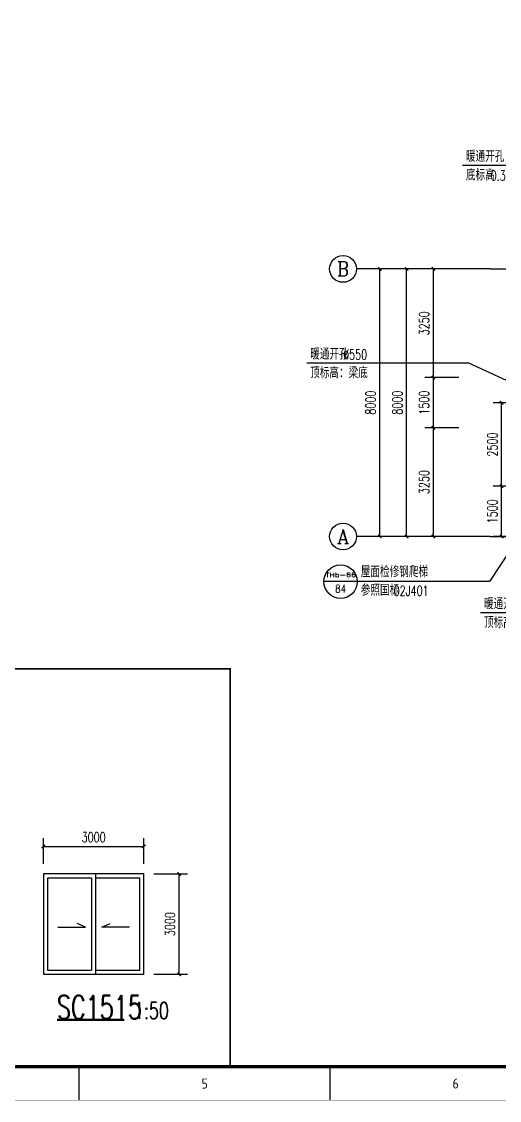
# Model space of a CAD drawing. Extents: x 36816 to 262577, y 14502 to 89811.
# Drawn here: x 185829 to 200110, y 21207 to 53461 of the extents above; entities that cross this region are included whole.
import ezdxf
from ezdxf.enums import TextEntityAlignment as Align

# ---------------------------------------------------------------- set-up
doc = ezdxf.new("R2010")
doc.units = 0
doc.header["$LTSCALE"] = 1000
doc.header["$MEASUREMENT"] = 0
doc.linetypes.add('DOTE', pattern=[2.42, 2, -0.2, 0.02, -0.2])
doc.layers.get('0').update_dxf_attribs({"color": 8})
doc.layers.get('Defpoints').update_dxf_attribs({"color": 8})
for name, color, linetype in [('AXIS', 8, 'Continuous'), ('AXIS_TEXT', 8, 'Continuous'), ('DIM_IDEN', 8, 'Continuous'), ('DIM_LEAD', 8, 'Continuous'), ('DIM_SYMB', 8, 'Continuous'), ('DOTE', 8, 'DOTE'), ('PUB_DIM', 8, 'Continuous'), ('PUB_TAB', 8, 'Continuous'), ('PUB_TEXT', 8, 'Continuous'), ('WALL', 8, 'Continuous'), ('门窗', 8, 'Continuous')]:
    doc.layers.add(name, color=color, linetype=linetype)
doc.styles.add('_TCH_AXIS', font='COMPLEX.shx', dxfattribs={"bigfont": 'gbcbig.shx'})
doc.styles.add('_TCH_DIM', font='simplex.shx', dxfattribs={"bigfont": 'gbcbig.shx'})
doc.styles.add('_TCH_DIM_T3', font='simplex.shx', dxfattribs={"width": 0.705882, "bigfont": 'gbcbig.shx'})
doc.styles.add('_TCH_LABEL', font='COMPLEX', dxfattribs={"bigfont": 'GBCBIG'})
doc.styles.add('COMPLEX', font='COMPLEX')
doc.styles.add('HZ', font='geditxt.shx', dxfattribs={"width": 0.7, "bigfont": 'hzfs_1.shx'})
doc.styles.get("Standard").update_dxf_attribs({"font": 'gbenor.shx', "bigfont": 'gbcbig.shx'})
doc.styles.add('TK', font='GEDITXT.SHX', dxfattribs={"width": 0.85, "height": 3.5, "bigfont": 'DXT.SHX'})
doc.dimstyles.new('_TCH_ARCH&&100', dxfattribs={"dimtxt": 297.5, "dimasz": 100, "dimexe": 250, "dimexo": 300, "dimgap": 126.25, "dimtad": 1, "dimdec": 0, "dimzin": 0, "dimdsep": 46, "dimtxsty": '_TCH_DIM_T3', "dimblk": 'ARCHTICK', "dimcen": 0.09, "dimclrt": 7, "dimazin": 2, "dimtfac": 1, "dimtdec": 0, "dimtix": 1, "dimtmove": 2, "dimatfit": 3, "dimldrblk": 'ARCHTICK', "dimfxl": 0, "dimtolj": 1, "dimtzin": 0, "dimarcsym": 0})

# ---------------------------------------------------------------- blocks, each defined once
blk = doc.blocks.new('GEDI_WK_A11')
at = {"color": 3}
for p, q in [((300, 0), (300, 10)), ((375, 0), (375, 10))]:
    blk.add_line(p, q, dxfattribs=at)
for points, const_width in [([(0, 0), (1050, 0), (1050, 594), (0, 594)], 0.1), ([(25, 10), (1040, 10), (1040, 584), (25, 584)], 1)]:
    blk.add_lwpolyline(points, close=True, dxfattribs=dict(at, const_width=const_width))
for s, p in [('5', (337.5, 5)), ('6', (412.5, 5))]:
    blk.add_text(s, height=3, dxfattribs=at).set_placement(p, align=Align.MIDDLE)
blk = doc.blocks.new('A$C7DF8697A')
blk.add_blockref('GEDI_WK_A11', (0, 0))
at = {"style": 'TK', "width": 0.85}
for tag, height, p in [('PROJECTNAME', 4.75, (985, 44)), ('PHASE', 4, (1027, 44)), ('DRAWINGNAME', 4.75, (995, 31))]:
    blk.add_attdef(tag, text='', height=height, dxfattribs=at).set_placement(p, align=Align.MIDDLE_CENTER)
for tag, p, height in [('APPROVE', (872, 32.75), 3.5), ('DESIGN', (917, 32.75), 3.5), ('REVIEW1', (872, 25.75), 3.5), ('DRAW', (917, 25.75), 3.5), ('REVIEW2', (872, 18.75), 3.5), ('PROPORTION', (917, 18.75), 3.5), ('DRAWINGNUMBER', (967, 18.5), 4), ('CHECK', (872, 11.75), 3.5), ('DATE', (917, 11.75), 3.5), ('VERSION', (1033, 11.75), 3.5)]:
    blk.add_attdef(tag, p, '', height=height, dxfattribs=at)
blk = doc.blocks.new('_ArchTick')
at = {"color": 0, "linetype": 'ByBlock', "const_width": 0.4}
blk.add_lwpolyline([(-0.5, -0.5), (0.5, 0.5)], dxfattribs=at)
blk = doc.blocks.new('*D136')
at = {"layer": 'AXIS', "color": 0, "lineweight": -2, "transparency": 16777216}
for p, q in [((201033, 42067), (199927, 42067)), ((200177, 39567), (200177, 42067)), ((201033, 39567), (199927, 39567))]:
    blk.add_line(p, q, dxfattribs=at)
at = {"layer": 'Defpoints', "color": 0, "transparency": 16777216}
for p in [(200177, 42067), (201333, 42067), (201333, 39567)]:
    blk.add_point(p, dxfattribs=at)
at = {"layer": 'AXIS', "color": 0, "lineweight": -2, "transparency": 16777216, "xscale": 100, "yscale": 100, "zscale": 100}
for p, rotation in [((200177, 42067), 90), ((200177, 39567), 270)]:
    blk.add_blockref('_ArchTick', p, dxfattribs=dict(at, rotation=rotation))
at = {"layer": 'AXIS', "color": 7, "transparency": 16777216, "insert": (199902, 40817), "char_height": 297.5, "attachment_point": 5, "rotation": 90, "style": '_TCH_DIM_T3'}
blk.add_mtext('\\A1;2500', dxfattribs=at)
blk = doc.blocks.new('*D137')
at = {"layer": 'AXIS', "color": 0, "lineweight": -2, "transparency": 16777216}
for p, q in [((201033, 39567), (199927, 39567)), ((200177, 38067), (200177, 39567)), ((201033, 38067), (199927, 38067))]:
    blk.add_line(p, q, dxfattribs=at)
at = {"layer": 'Defpoints', "color": 0, "transparency": 16777216}
for p in [(200177, 39567), (201333, 39567), (201333, 38067)]:
    blk.add_point(p, dxfattribs=at)
at = {"layer": 'AXIS', "color": 0, "lineweight": -2, "transparency": 16777216, "xscale": 100, "yscale": 100, "zscale": 100}
for p, rotation in [((200177, 39567), 90), ((200177, 38067), 270)]:
    blk.add_blockref('_ArchTick', p, dxfattribs=dict(at, rotation=rotation))
at = {"layer": 'AXIS', "color": 7, "transparency": 16777216, "insert": (199902, 38817), "char_height": 297.5, "attachment_point": 5, "rotation": 90, "style": '_TCH_DIM_T3'}
blk.add_mtext('\\A1;1500', dxfattribs=at)
blk = doc.blocks.new('*D159')
at = {"layer": 'Defpoints', "color": 0, "transparency": 16777216}
for p in [(198136, 41317), (199196, 41317), (199196, 38067)]:
    blk.add_point(p, dxfattribs=at)
at = {"layer": 'PUB_DIM', "color": 0, "lineweight": -2, "transparency": 16777216}
for p, q in [((198896, 41317), (197886, 41317)), ((198136, 38067), (198136, 41317)), ((198896, 38067), (197886, 38067))]:
    blk.add_line(p, q, dxfattribs=at)
at = {"layer": 'PUB_DIM', "color": 0, "lineweight": -2, "transparency": 16777216, "xscale": 100, "yscale": 100, "zscale": 100}
for p, rotation in [((198136, 41317), 90), ((198136, 38067), 270)]:
    blk.add_blockref('_ArchTick', p, dxfattribs=dict(at, rotation=rotation))
at = {"layer": 'PUB_DIM', "color": 7, "transparency": 16777216, "insert": (197861, 39692), "char_height": 297.5, "attachment_point": 5, "rotation": 90, "style": '_TCH_DIM_T3'}
blk.add_mtext('\\A1;3250', dxfattribs=at)
blk = doc.blocks.new('*D160')
at = {"layer": 'Defpoints', "color": 0, "transparency": 16777216}
for p in [(198136, 42817), (199196, 42817), (199196, 41317)]:
    blk.add_point(p, dxfattribs=at)
at = {"layer": 'PUB_DIM', "color": 0, "lineweight": -2, "transparency": 16777216}
for p, q in [((198896, 42817), (197886, 42817)), ((198136, 41317), (198136, 42817)), ((198896, 41317), (197886, 41317))]:
    blk.add_line(p, q, dxfattribs=at)
at = {"layer": 'PUB_DIM', "color": 0, "lineweight": -2, "transparency": 16777216, "xscale": 100, "yscale": 100, "zscale": 100}
for p, rotation in [((198136, 42817), 90), ((198136, 41317), 270)]:
    blk.add_blockref('_ArchTick', p, dxfattribs=dict(at, rotation=rotation))
at = {"layer": 'PUB_DIM', "color": 7, "transparency": 16777216, "insert": (197861, 42067), "char_height": 297.5, "attachment_point": 5, "rotation": 90, "style": '_TCH_DIM_T3'}
blk.add_mtext('\\A1;1500', dxfattribs=at)
blk = doc.blocks.new('*D161')
at = {"layer": 'Defpoints', "color": 0, "transparency": 16777216}
for p in [(198136, 46067), (199196, 46067), (199196, 42817)]:
    blk.add_point(p, dxfattribs=at)
at = {"layer": 'PUB_DIM', "color": 0, "lineweight": -2, "transparency": 16777216}
for p, q in [((198896, 46067), (197886, 46067)), ((198136, 42817), (198136, 46067)), ((198896, 42817), (197886, 42817))]:
    blk.add_line(p, q, dxfattribs=at)
at = {"layer": 'PUB_DIM', "color": 0, "lineweight": -2, "transparency": 16777216, "xscale": 100, "yscale": 100, "zscale": 100}
for p, rotation in [((198136, 46067), 90), ((198136, 42817), 270)]:
    blk.add_blockref('_ArchTick', p, dxfattribs=dict(at, rotation=rotation))
at = {"layer": 'PUB_DIM', "color": 7, "transparency": 16777216, "insert": (197861, 44442), "char_height": 297.5, "attachment_point": 5, "rotation": 90, "style": '_TCH_DIM_T3'}
blk.add_mtext('\\A1;3250', dxfattribs=at)
blk = doc.blocks.new('*D164')
at = {"layer": 'AXIS', "color": 0, "lineweight": -2, "transparency": 16777216}
for p, q in [((199536, 46067), (197086, 46067)), ((197336, 38067), (197336, 46067)), ((199536, 38067), (197086, 38067))]:
    blk.add_line(p, q, dxfattribs=at)
at = {"layer": 'Defpoints', "color": 0, "transparency": 16777216}
for p in [(197336, 46067), (199836, 46067), (199836, 38067)]:
    blk.add_point(p, dxfattribs=at)
at = {"layer": 'AXIS', "color": 0, "lineweight": -2, "transparency": 16777216, "xscale": 100, "yscale": 100, "zscale": 100}
for p, rotation in [((197336, 46067), 90), ((197336, 38067), 270)]:
    blk.add_blockref('_ArchTick', p, dxfattribs=dict(at, rotation=rotation))
at = {"layer": 'AXIS', "color": 7, "transparency": 16777216, "insert": (197061, 42067), "char_height": 297.5, "attachment_point": 5, "rotation": 90, "style": '_TCH_DIM_T3'}
blk.add_mtext('\\A1;8000', dxfattribs=at)
blk = doc.blocks.new('*D165')
at = {"layer": 'AXIS', "color": 0, "lineweight": -2, "transparency": 16777216}
for p, q in [((199536, 46067), (196286, 46067)), ((196536, 38067), (196536, 46067)), ((199536, 38067), (196286, 38067))]:
    blk.add_line(p, q, dxfattribs=at)
at = {"layer": 'Defpoints', "color": 0, "transparency": 16777216}
for p in [(196536, 46067), (199836, 46067), (199836, 38067)]:
    blk.add_point(p, dxfattribs=at)
at = {"layer": 'AXIS', "color": 0, "lineweight": -2, "transparency": 16777216, "xscale": 100, "yscale": 100, "zscale": 100}
for p, rotation in [((196536, 46067), 90), ((196536, 38067), 270)]:
    blk.add_blockref('_ArchTick', p, dxfattribs=dict(at, rotation=rotation))
at = {"layer": 'AXIS', "color": 7, "transparency": 16777216, "insert": (196261, 42067), "char_height": 297.5, "attachment_point": 5, "rotation": 90, "style": '_TCH_DIM_T3'}
blk.add_mtext('\\A1;8000', dxfattribs=at)
blk = doc.blocks.new('*D176')
at = {"layer": 'Defpoints', "color": 0, "transparency": 16777216}
for p in [(189481, 27977), (190540, 27977), (189481, 24977)]:
    blk.add_point(p, dxfattribs=at)
at = {"layer": 'PUB_DIM', "color": 0, "lineweight": -2, "transparency": 16777216}
for p, q in [((189781, 27977), (190790, 27977)), ((190540, 24977), (190540, 27977)), ((189781, 24977), (190790, 24977))]:
    blk.add_line(p, q, dxfattribs=at)
at = {"layer": 'PUB_DIM', "color": 0, "lineweight": -2, "transparency": 16777216, "xscale": 100, "yscale": 100, "zscale": 100}
for p, rotation in [((190540, 27977), 90), ((190540, 24977), 270)]:
    blk.add_blockref('_ArchTick', p, dxfattribs=dict(at, rotation=rotation))
at = {"layer": 'PUB_DIM', "color": 7, "transparency": 16777216, "insert": (190265, 26477), "char_height": 297.5, "attachment_point": 5, "rotation": 90, "style": '_TCH_DIM_T3'}
blk.add_mtext('\\A1;3000', dxfattribs=at)
blk = doc.blocks.new('*D177')
at = {"layer": 'Defpoints', "color": 0, "transparency": 16777216}
for p in [(189481, 28801), (186481, 27977), (189481, 27977)]:
    blk.add_point(p, dxfattribs=at)
at = {"layer": 'PUB_DIM', "color": 0, "lineweight": -2, "transparency": 16777216}
for p, q in [((186481, 28277), (186481, 29051)), ((189481, 28277), (189481, 29051)), ((186481, 28801), (189481, 28801))]:
    blk.add_line(p, q, dxfattribs=at)
at = {"layer": 'PUB_DIM', "color": 0, "lineweight": -2, "transparency": 16777216, "xscale": 100, "yscale": 100, "zscale": 100, "rotation": 180}
blk.add_blockref('_ArchTick', (186481, 28801), dxfattribs=at)
at = {"layer": 'PUB_DIM', "color": 0, "lineweight": -2, "transparency": 16777216, "xscale": 100, "yscale": 100, "zscale": 100}
blk.add_blockref('_ArchTick', (189481, 28801), dxfattribs=at)
at = {"layer": 'PUB_DIM', "color": 7, "transparency": 16777216, "insert": (187981, 29076), "char_height": 297.5, "attachment_point": 5, "style": '_TCH_DIM_T3'}
blk.add_mtext('\\A1;3000', dxfattribs=at)
blk = doc.blocks.new('_AXISO')
blk.add_circle((0, 0), 0.5)
at = {"layer": 'AXIS_TEXT', "style": 'COMPLEX', "width": 1.041667}
blk.add_attdef('A', text='', height=0.56, dxfattribs=at).set_placement((-0.25, -0.28), (0.25, -0.28), align=Align.FIT)

msp = doc.modelspace()

# ---------------------------------------------------------------- linework, layer by layer
at = {"layer": 'AXIS'}
for p, q in [((199835.8, 46066.9), (195835.8, 46066.9)), ((199835.8, 38066.9), (195835.8, 38066.9))]:
    msp.add_line(p, q, dxfattribs=at)
at = {"layer": 'DIM_IDEN'}
for p, q in [((201458.4, 39224.9), (199811.4, 36717.4)), ((195862.2, 36717.4), (194862.2, 36717.4)), ((199811.4, 36717.4), (195862.2, 36717.4))]:
    msp.add_line(p, q, dxfattribs=at)
msp.add_circle((195362.2, 36717.4), 500, dxfattribs=at)
at = {"layer": 'DIM_LEAD'}
for p, q in [((204335.8, 49162.9), (199004.5, 49162.9)), ((199199.5, 43250.5), (194350.5, 43250.5)), ((201735.8, 42066.9), (199199.5, 43250.5)), ((203180, 35786.2), (199545.7, 35786.2))]:
    msp.add_line(p, q, dxfattribs=at)
at = {"layer": 'DIM_SYMB', "const_width": 70}
msp.add_lwpolyline([(186885.2, 23619.7), (188903.5, 23619.7)], dxfattribs=at)
at = {"layer": 'DOTE'}
for p, q in [((199835.8, 46066.9), (219835.8, 46066.9)), ((199835.8, 38066.9), (219835.8, 38066.9))]:
    msp.add_line(p, q, dxfattribs=at)
at = {"layer": 'PUB_TAB', "color": 4, "const_width": 50}
msp.add_lwpolyline([(179052.4, 34112.3), (192065.3, 34112.3), (192065.3, 22212.3)], dxfattribs=at)
at = {"layer": 'WALL', "color": 8}
for p, q in [((187738, 26383.4), (187488.7, 26499.2)), ((188224.8, 26383.4), (188474, 26499.2)), ((186910.2, 26383.4), (187738, 26383.4)), ((189052.6, 26383.4), (188224.8, 26383.4))]:
    msp.add_line(p, q, dxfattribs=at)
at = {"layer": '门窗', "color": 4}
for p, q in [((187921.4, 27857), (187921.4, 25097)), ((188041.4, 27977), (188041.4, 24977))]:
    msp.add_line(p, q, dxfattribs=at)
msp.add_lwpolyline([(186481.4, 24977), (189481.4, 24977), (189481.4, 27977), (186481.4, 27977)], close=True, dxfattribs=at)
for points in [[(187921.4, 27857), (186601.4, 27857), (186601.4, 25097), (187921.4, 25097)], [(188041.4, 25097), (189361.4, 25097), (189361.4, 27857), (188041.4, 27857)]]:
    msp.add_lwpolyline(points, dxfattribs=at)

# ---------------------------------------------------------------- block references
at = {"xscale": 100, "yscale": 100, "zscale": 100}
msp.add_blockref('A$C7DF8697A', (157552.4, 21212.3), dxfattribs=at)
at = {"layer": 'AXIS'}
ref = msp.add_blockref('_AXISO', (195435.8, 46066.9), dxfattribs=dict(at, xscale=800, yscale=800, zscale=800))
ref.add_attrib('A', 'B', dxfattribs={"layer": 'AXIS_TEXT', "height": 435.3, "style": '_TCH_AXIS'}).set_placement((195259.6, 45849.3), (195612, 45849.3), align=Align.FIT)
ref = msp.add_blockref('_AXISO', (195435.8, 38066.9), dxfattribs=dict(at, xscale=800, yscale=800, zscale=800))
ref.add_attrib('A', 'A', dxfattribs={"layer": 'AXIS_TEXT', "height": 425.2, "style": '_TCH_AXIS'}).set_placement((195253.6, 37854.3), (195618, 37854.3), align=Align.FIT)

# ---------------------------------------------------------------- texts
at = {"layer": 'DIM_IDEN', "color": 7, "style": '_TCH_DIM'}
for s, p in [('屋面检修钢爬梯', (195967.2, 36848.5)), ('参照国标', (195967.2, 36295.9))]:
    msp.add_text(s, height=337.59, dxfattribs=at).set_placement(p)
at = {"layer": 'DIM_IDEN', "color": 7, "style": '_TCH_LABEL'}
for s, height, width, p, p2 in [('THb-66', 131.65, 1.177419, (194908.4, 36850.6), (195823.6, 36850.6)), ('84', 230.99, 0.805556, (195202.7, 36389.3), (195521.7, 36389.3))]:
    msp.add_text(s, height=height, dxfattribs=dict(at, width=width)).set_placement(p, p2, align=Align.FIT)
at = {"layer": 'DIM_IDEN', "color": 7, "style": '_TCH_DIM', "width": 0.705882}
msp.add_text('02J401', height=297.5, dxfattribs=at).set_placement((196950.2, 36295.9))
at = {"layer": 'DIM_LEAD', "color": 7, "style": '_TCH_DIM'}
for s, p in [('暖通开孔', (199109.5, 49267.9)), ('底标高', (199109.5, 48707.9))]:
    msp.add_text(s, height=337.59, dxfattribs=at).set_placement(p)
at = {"layer": 'DIM_LEAD', "color": 7, "style": '_TCH_DIM', "width": 0.705882}
msp.add_text('0.300', height=297.5, dxfattribs=at).set_placement((199846.8, 48707.9))
at = {"layer": 'PUB_TEXT', "style": '_TCH_DIM'}
for s, p in [('暖通开孔', (194455.5, 43355.5)), ('顶标高：梁底', (194455.5, 42795.5)), ('暖通开孔', (199650.7, 35891.2)), ('顶标高：梁底', (199650.7, 35331.2))]:
    msp.add_text(s, height=337.59, dxfattribs=at).set_placement(p)
at = {"layer": 'PUB_TEXT'}
for s, height, style, width, p in [('%%c550', 297.5, '_TCH_DIM', 0.705882, (195438.5, 43355.5)), ('SC1515', 700, 'HZ', 0.7, (186885.2, 23643.1)), ('1:50', 500, 'HZ', 0.7, (189183.5, 23643.1))]:
    msp.add_text(s, height=height, dxfattribs=dict(at, style=style, width=width)).set_placement(p)

# ---------------------------------------------------------------- dimensions: what is measured, and where the dimension line sits
at = {"layer": 'AXIS'}
for p1, p2, distance, picture, middle in [((199835.8, 38066.9), (199835.8, 46066.9), 3300, '*D165', (196260.8, 42066.9)), ((199835.8, 38066.9), (199835.8, 46066.9), 2500, '*D164', (197060.8, 42066.9)), ((201333.4, 39566.6), (201333.4, 42066.9), 1156.5, '*D136', (199901.9, 40816.8)), ((201333.4, 38066.9), (201333.4, 39566.6), 1156.5, '*D137', (199901.9, 38816.8))]:
    dim = msp.add_aligned_dim(p1=p1, p2=p2, distance=distance, dimstyle='_TCH_ARCH&&100', dxfattribs=at)
    dim.commit()
    dim.dimension.update_dxf_attribs({"geometry": picture, "text_midpoint": middle})
at = {"layer": 'PUB_DIM'}
for p1, p2, distance, picture, middle in [((199195.8, 42816.9), (199195.8, 46066.9), 1060, '*D161', (197860.8, 44441.9)), ((199195.8, 41316.9), (199195.8, 42816.9), 1060, '*D160', (197860.8, 42066.9)), ((199195.8, 38066.9), (199195.8, 41316.9), 1060, '*D159', (197860.8, 39691.9)), ((186481.4, 27977), (189481.4, 27977), 823.8, '*D177', (187981.4, 29075.8)), ((189481.4, 24977), (189481.4, 27977), -1058.1, '*D176', (190264.5, 26477))]:
    dim = msp.add_aligned_dim(p1=p1, p2=p2, distance=distance, dimstyle='_TCH_ARCH&&100', dxfattribs=at)
    dim.commit()
    dim.dimension.update_dxf_attribs({"geometry": picture, "text_midpoint": middle})

doc.saveas('drawing.dxf')
